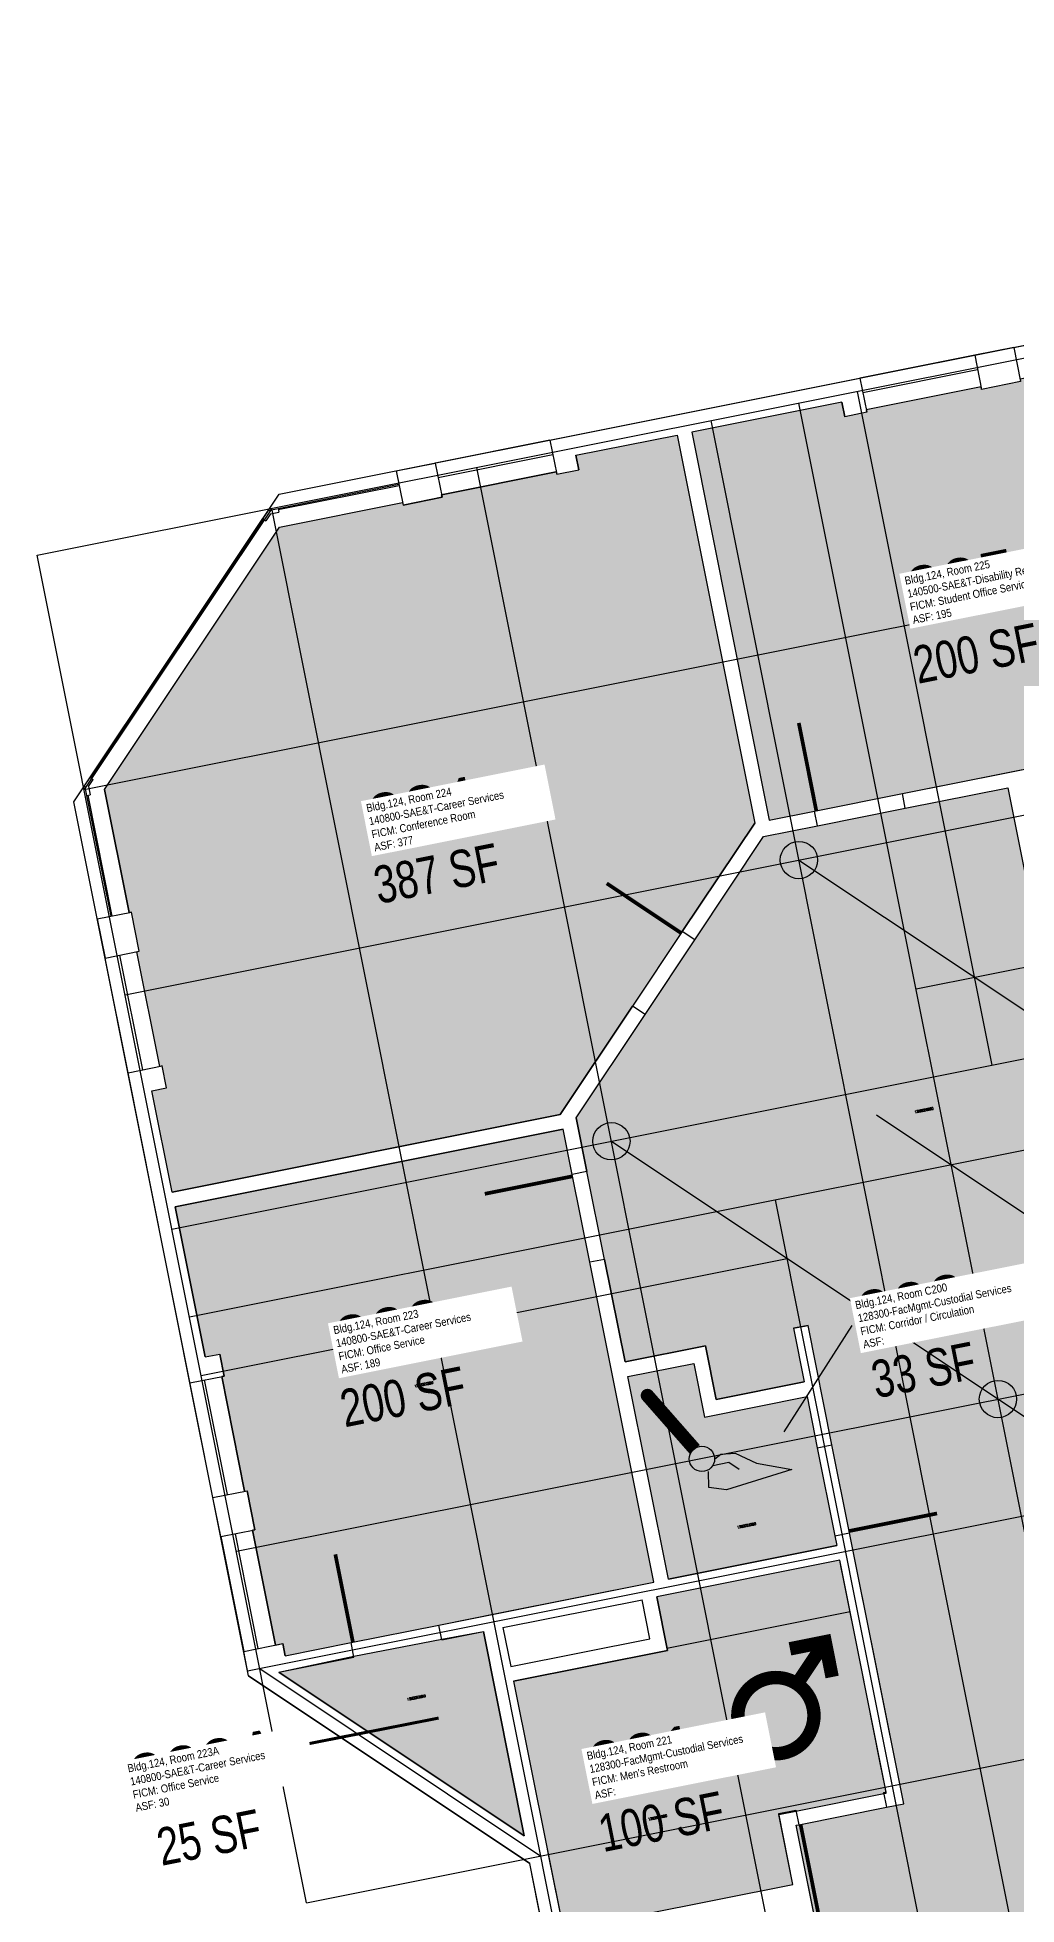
# Model space of a CAD drawing. Header units: inches. Extents: x 69201222 to 69203437, y 27664656 to 27666758.
# Drawn here: x 69201222 to 69201615, y 27666007 to 27666758 of the extents above; entities that cross this region are included whole.
import ezdxf
from ezdxf.enums import TextEntityAlignment as Align

# ---------------------------------------------------------------- set-up
doc = ezdxf.new("R2010")
doc.units = ezdxf.units.IN
doc.header["$LTSCALE"] = 100
doc.header["$MEASUREMENT"] = 0
doc.layers.get('0').update_dxf_attribs({"linetype": 'CONTINUOUS'})
for name, color, linetype in [('A-DOOR', 2, 'CONTINUOUS'), ('A-FLOR', 3, 'CONTINUOUS'), ('A-GLAZ', 1, 'CONTINUOUS'), ('A-GRID', 1, 'CONTINUOUS'), ('A-IDEN-ICON', 4, 'CONTINUOUS'), ('A-IDEN-RNUM', 7, 'CONTINUOUS'), ('A-IDEN-SNUM', 4, 'CONTINUOUS'), ('A-IDEN-VNUM', 4, 'CONTINUOUS'), ('A-WALL', 5, 'CONTINUOUS'), ('AREA-ASSIGN', 7, 'CONTINUOUS'), ('AREA-GROSS', 1, 'CONTINUOUS'), ('AREA-TEXT', 3, 'CONTINUOUS'), ('Rooms-Category-Color', 7, 'CONTINUOUS'), ('Rooms-College-Color', 7, 'CONTINUOUS'), ('Rooms-Department-Color', 7, 'CONTINUOUS'), ('Rooms-Division-Color', 7, 'CONTINUOUS'), ('Rooms-Information', 7, 'CONTINUOUS')]:
    doc.layers.add(name, color=color, linetype=linetype)
doc.styles.add('CP_AREA', font='arial.ttf', dxfattribs={"height": 15})
doc.styles.add('CP_ROOMVNUMBER', font='arial.ttf', dxfattribs={"width": 0.85, "height": 0.075})
doc.styles.add('ROOMSNUMBER', font='TXT.SHX', dxfattribs={"height": 1})

# ---------------------------------------------------------------- blocks, each defined once
blk = doc.blocks.new('CPMEN')
at = {"const_width": 0.015}
for points in [[(0.055, 0.01), (0.055, 0.05), (0.015, 0.05)], [(0.0151, 0.0101), (0.055, 0.05)]]:
    blk.add_lwpolyline(points, dxfattribs=at)
blk.add_lwpolyline([(-0.0575, -0.02, 1), (0.0275, -0.02, 1)], format="xyb", close=True, dxfattribs=at)
blk = doc.blocks.new('CPCUST')
for p, q in [((0.0262, -0.0408), (0.0446, -0.0406)), ((0.0297, -0.0341), (0.0376, -0.0302)), ((0.0376, -0.0302), (0.0533, -0.0324)), ((0.0446, -0.0406), (0.0543, -0.0505)), ((0.0533, -0.0324), (0.0745, -0.0479)), ((0.0171, -0.0639), (0.02, -0.0466)), ((0.0745, -0.0479), (0.1117, -0.0625)), ((0.0358, -0.0705), (0.0171, -0.0639)), ((0.1117, -0.0625), (0.0358, -0.0705))]:
    blk.add_line(p, q)
at = {"const_width": 0.015}
blk.add_lwpolyline([(-0.03, 0.05), (0.01, -0.0193)], dxfattribs=at)
at = {"const_width": 0.0075}
blk.add_lwpolyline([(-0.0332, 0.0481, 1), (-0.0268, 0.0519, 1)], format="xyb", close=True, dxfattribs=at)
blk.add_circle((0.0158, -0.0313), 0.0141)

msp = doc.modelspace()

# ---------------------------------------------------------------- hatches: boundary and pattern name
at = {"layer": 'Rooms-Category-Color', "true_color": 0xfa9ba3}
for points in [[(69201663.52, 27666626.52), (69201662.94, 27666629.46), (69201616.85, 27666620.25), (69201617.04, 27666619.27), (69201601.35, 27666616.14), (69201601.16, 27666617.12), (69201555.07, 27666607.91), (69201555.27, 27666606.93), (69201546.44, 27666605.16), (69201545.26, 27666611.05), (69201484.96, 27666599), (69201516.11, 27666443.08), (69201534.25, 27666446.7), (69201569.56, 27666453.76), (69201698.02, 27666479.43), (69201668.43, 27666627.5)], [(69201461.19, 27666368.4), (69201432.13, 27666324.83), (69201276.24, 27666293.68), (69201268.11, 27666334.37), (69201273.99, 27666335.55), (69201272.23, 27666344.37), (69201271.25, 27666344.18), (69201262.04, 27666390.27), (69201263.02, 27666390.46), (69201259.88, 27666406.15), (69201258.9, 27666405.96), (69201249.03, 27666455.37), (69201319.34, 27666560.8), (69201368.75, 27666570.68), (69201368.95, 27666569.7), (69201384.64, 27666572.83), (69201384.44, 27666573.81), (69201430.53, 27666583.02), (69201430.73, 27666582.04), (69201439.55, 27666583.8), (69201438.38, 27666589.69), (69201479.07, 27666597.82), (69201510.22, 27666441.93), (69201481.16, 27666398.35)], [(69201436.96, 27666300.81), (69201433.33, 27666318.95), (69201277.41, 27666287.79), (69201289.47, 27666227.49), (69201295.35, 27666228.66), (69201297.11, 27666219.84), (69201296.13, 27666219.64), (69201305.34, 27666173.55), (69201306.32, 27666173.75), (69201309.46, 27666158.06), (69201308.48, 27666157.86), (69201317.69, 27666111.77), (69201320.63, 27666112.36), (69201321.61, 27666107.46), (69201348.09, 27666112.75), (69201383.39, 27666119.8), (69201407.9, 27666124.7), (69201469.68, 27666137.05), (69201444.01, 27666265.51)], [(69201384.53, 27666114.08), (69201401.23, 27666117.25), (69201417.65, 27666035.12), (69201416.76, 27666035.71), (69201322.63, 27666098.48), (69201319.1, 27666100.84), (69201349.17, 27666107.37)]]:
    msp.add_hatch(color=241, dxfattribs=at).paths.add_polyline_path(points)
at = {"layer": 'Rooms-Category-Color', "true_color": 0xadadad}
for points in [[(69201633.75, 27666066.2), (69201633.23, 27666068.77), (69201633.75, 27666066.2), (69201643.62, 27666016.8), (69201647.34, 27665998.17), (69201650.67, 27665981.5), (69201653.41, 27665967.77), (69201660.47, 27665932.47), (69201661.64, 27665926.58), (69201673.79, 27665865.78), (69201669.87, 27665865), (69201634.57, 27665857.95), (69201609.07, 27665852.85), (69201596.92, 27665913.65), (69201590.26, 27665946.99), (69201589.09, 27665952.87), (69201582.22, 27665951.5), (69201546.92, 27665944.45), (69201545.94, 27665944.25), (69201526.93, 27666039.37), (69201527.91, 27666039.57), (69201563.21, 27666046.62), (69201570.08, 27666047.99), (69201558.71, 27666104.87), (69201551.66, 27666140.17), (69201548.33, 27666156.84), (69201541.27, 27666192.14), (69201531.67, 27666240.19), (69201525.79, 27666239.02), (69201530.1, 27666217.44), (69201494.8, 27666210.39), (69201490.49, 27666231.96), (69201458.13, 27666225.5), (69201449.9, 27666266.68), (69201442.84, 27666301.99), (69201438.52, 27666323.6), (69201466.18, 27666365.07), (69201486.16, 27666395.03), (69201513.83, 27666436.53), (69201535.43, 27666440.82), (69201570.73, 27666447.87), (69201611.92, 27666456.1), (69201626.62, 27666382.56), (69201674.67, 27666392.16), (69201709.97, 27666399.21), (69201720.75, 27666401.37), (69201761.94, 27666409.6), (69201807.05, 27666418.61), (69201814.6, 27666420.12), (69201854.12, 27666428.02), (69201854.9, 27666424.1), (69201861.96, 27666388.8), (69201867.05, 27666363.3), (69201826.85, 27666355.27), (69201820.96, 27666354.09), (69201819.98, 27666353.89), (69201821.16, 27666348.01), (69201848.22, 27666212.59), (69201773.61, 27666100.71), (69201632.45, 27666072.69), (69201633.23, 27666068.77)], [(69201542.44, 27666155.67), (69201543.23, 27666151.74), (69201475.57, 27666138.22), (69201459.3, 27666219.61), (69201485.78, 27666224.9), (69201490.09, 27666203.33), (69201531.27, 27666211.56), (69201535.39, 27666190.97)], [(69201470.86, 27666131.16), (69201475.17, 27666109.59), (69201413.39, 27666097.24), (69201426.71, 27666030.56), (69201427.3, 27666027.62), (69201433.38, 27665997.22), (69201525.55, 27666015.64), (69201519.94, 27666043.76), (69201526.8, 27666045.11), (69201562.12, 27666052.08), (69201563.1, 27666052.27), (69201562.63, 27666054.66), (69201560.67, 27666064.47), (69201552.83, 27666103.69), (69201545.78, 27666139), (69201544.99, 27666142.92), (69201544.4, 27666145.86)]]:
    msp.add_hatch(color=253, dxfattribs=at).paths.add_polyline_path(points)
at = {"layer": 'Rooms-College-Color', "true_color": 0x80bc67}
for points in [[(69201663.52, 27666626.52), (69201662.94, 27666629.46), (69201616.85, 27666620.25), (69201617.04, 27666619.27), (69201601.35, 27666616.14), (69201601.16, 27666617.12), (69201555.07, 27666607.91), (69201555.27, 27666606.93), (69201546.44, 27666605.16), (69201545.26, 27666611.05), (69201484.96, 27666599), (69201516.11, 27666443.08), (69201534.25, 27666446.7), (69201569.56, 27666453.76), (69201698.02, 27666479.43), (69201668.43, 27666627.5)], [(69201461.19, 27666368.4), (69201432.13, 27666324.83), (69201276.24, 27666293.68), (69201268.11, 27666334.37), (69201273.99, 27666335.55), (69201272.23, 27666344.37), (69201271.25, 27666344.18), (69201262.04, 27666390.27), (69201263.02, 27666390.46), (69201259.88, 27666406.15), (69201258.9, 27666405.96), (69201249.03, 27666455.37), (69201319.34, 27666560.8), (69201368.75, 27666570.68), (69201368.95, 27666569.7), (69201384.64, 27666572.83), (69201384.44, 27666573.81), (69201430.53, 27666583.02), (69201430.73, 27666582.04), (69201439.55, 27666583.8), (69201438.38, 27666589.69), (69201479.07, 27666597.82), (69201510.22, 27666441.93), (69201481.16, 27666398.35)], [(69201436.96, 27666300.81), (69201433.33, 27666318.95), (69201277.41, 27666287.79), (69201289.47, 27666227.49), (69201295.35, 27666228.66), (69201297.11, 27666219.84), (69201296.13, 27666219.64), (69201305.34, 27666173.55), (69201306.32, 27666173.75), (69201309.46, 27666158.06), (69201308.48, 27666157.86), (69201317.69, 27666111.77), (69201320.63, 27666112.36), (69201321.61, 27666107.46), (69201348.09, 27666112.75), (69201383.39, 27666119.8), (69201407.9, 27666124.7), (69201469.68, 27666137.05), (69201444.01, 27666265.51)], [(69201384.53, 27666114.08), (69201401.23, 27666117.25), (69201417.65, 27666035.12), (69201416.76, 27666035.71), (69201322.63, 27666098.48), (69201319.1, 27666100.84), (69201349.17, 27666107.37)]]:
    msp.add_hatch(color=83, dxfattribs=at).paths.add_polyline_path(points)
at = {"layer": 'Rooms-College-Color', "true_color": 0xadadad}
for points in [[(69201633.75, 27666066.2), (69201633.23, 27666068.77), (69201633.75, 27666066.2), (69201643.62, 27666016.8), (69201647.34, 27665998.17), (69201650.67, 27665981.5), (69201653.41, 27665967.77), (69201660.47, 27665932.47), (69201661.64, 27665926.58), (69201673.79, 27665865.78), (69201669.87, 27665865), (69201634.57, 27665857.95), (69201609.07, 27665852.85), (69201596.92, 27665913.65), (69201590.26, 27665946.99), (69201589.09, 27665952.87), (69201582.22, 27665951.5), (69201546.92, 27665944.45), (69201545.94, 27665944.25), (69201526.93, 27666039.37), (69201527.91, 27666039.57), (69201563.21, 27666046.62), (69201570.08, 27666047.99), (69201558.71, 27666104.87), (69201551.66, 27666140.17), (69201548.33, 27666156.84), (69201541.27, 27666192.14), (69201531.67, 27666240.19), (69201525.79, 27666239.02), (69201530.1, 27666217.44), (69201494.8, 27666210.39), (69201490.49, 27666231.96), (69201458.13, 27666225.5), (69201449.9, 27666266.68), (69201442.84, 27666301.99), (69201438.52, 27666323.6), (69201466.18, 27666365.07), (69201486.16, 27666395.03), (69201513.83, 27666436.53), (69201535.43, 27666440.82), (69201570.73, 27666447.87), (69201611.92, 27666456.1), (69201626.62, 27666382.56), (69201674.67, 27666392.16), (69201709.97, 27666399.21), (69201720.75, 27666401.37), (69201761.94, 27666409.6), (69201807.05, 27666418.61), (69201814.6, 27666420.12), (69201854.12, 27666428.02), (69201854.9, 27666424.1), (69201861.96, 27666388.8), (69201867.05, 27666363.3), (69201826.85, 27666355.27), (69201820.96, 27666354.09), (69201819.98, 27666353.89), (69201821.16, 27666348.01), (69201848.22, 27666212.59), (69201773.61, 27666100.71), (69201632.45, 27666072.69), (69201633.23, 27666068.77)], [(69201542.44, 27666155.67), (69201543.23, 27666151.74), (69201475.57, 27666138.22), (69201459.3, 27666219.61), (69201485.78, 27666224.9), (69201490.09, 27666203.33), (69201531.27, 27666211.56), (69201535.39, 27666190.97)], [(69201470.86, 27666131.16), (69201475.17, 27666109.59), (69201413.39, 27666097.24), (69201426.71, 27666030.56), (69201427.3, 27666027.62), (69201433.38, 27665997.22), (69201525.55, 27666015.64), (69201519.94, 27666043.76), (69201526.8, 27666045.11), (69201562.12, 27666052.08), (69201563.1, 27666052.27), (69201562.63, 27666054.66), (69201560.67, 27666064.47), (69201552.83, 27666103.69), (69201545.78, 27666139), (69201544.99, 27666142.92), (69201544.4, 27666145.86)]]:
    msp.add_hatch(color=253, dxfattribs=at).paths.add_polyline_path(points)
at = {"layer": 'Rooms-Department-Color', "true_color": 0x604aed}
for points in [[(69201663.52, 27666626.52), (69201662.94, 27666629.46), (69201616.85, 27666620.25), (69201617.04, 27666619.27), (69201601.35, 27666616.14), (69201601.16, 27666617.12), (69201555.07, 27666607.91), (69201555.27, 27666606.93), (69201546.44, 27666605.16), (69201545.26, 27666611.05), (69201484.96, 27666599), (69201516.11, 27666443.08), (69201534.25, 27666446.7), (69201569.56, 27666453.76), (69201698.02, 27666479.43), (69201668.43, 27666627.5)], [(69201461.19, 27666368.4), (69201432.13, 27666324.83), (69201276.24, 27666293.68), (69201268.11, 27666334.37), (69201273.99, 27666335.55), (69201272.23, 27666344.37), (69201271.25, 27666344.18), (69201262.04, 27666390.27), (69201263.02, 27666390.46), (69201259.88, 27666406.15), (69201258.9, 27666405.96), (69201249.03, 27666455.37), (69201319.34, 27666560.8), (69201368.75, 27666570.68), (69201368.95, 27666569.7), (69201384.64, 27666572.83), (69201384.44, 27666573.81), (69201430.53, 27666583.02), (69201430.73, 27666582.04), (69201439.55, 27666583.8), (69201438.38, 27666589.69), (69201479.07, 27666597.82), (69201510.22, 27666441.93), (69201481.16, 27666398.35)], [(69201436.96, 27666300.81), (69201433.33, 27666318.95), (69201277.41, 27666287.79), (69201289.47, 27666227.49), (69201295.35, 27666228.66), (69201297.11, 27666219.84), (69201296.13, 27666219.64), (69201305.34, 27666173.55), (69201306.32, 27666173.75), (69201309.46, 27666158.06), (69201308.48, 27666157.86), (69201317.69, 27666111.77), (69201320.63, 27666112.36), (69201321.61, 27666107.46), (69201348.09, 27666112.75), (69201383.39, 27666119.8), (69201407.9, 27666124.7), (69201469.68, 27666137.05), (69201444.01, 27666265.51)], [(69201384.53, 27666114.08), (69201401.23, 27666117.25), (69201417.65, 27666035.12), (69201416.76, 27666035.71), (69201322.63, 27666098.48), (69201319.1, 27666100.84), (69201349.17, 27666107.37)]]:
    msp.add_hatch(color=173, dxfattribs=at).paths.add_polyline_path(points)
at = {"layer": 'Rooms-Department-Color', "true_color": 0xacacac}
for points in [[(69201633.75, 27666066.2), (69201633.23, 27666068.77), (69201633.75, 27666066.2), (69201643.62, 27666016.8), (69201647.34, 27665998.17), (69201650.67, 27665981.5), (69201653.41, 27665967.77), (69201660.47, 27665932.47), (69201661.64, 27665926.58), (69201673.79, 27665865.78), (69201669.87, 27665865), (69201634.57, 27665857.95), (69201609.07, 27665852.85), (69201596.92, 27665913.65), (69201590.26, 27665946.99), (69201589.09, 27665952.87), (69201582.22, 27665951.5), (69201546.92, 27665944.45), (69201545.94, 27665944.25), (69201526.93, 27666039.37), (69201527.91, 27666039.57), (69201563.21, 27666046.62), (69201570.08, 27666047.99), (69201558.71, 27666104.87), (69201551.66, 27666140.17), (69201548.33, 27666156.84), (69201541.27, 27666192.14), (69201531.67, 27666240.19), (69201525.79, 27666239.02), (69201530.1, 27666217.44), (69201494.8, 27666210.39), (69201490.49, 27666231.96), (69201458.13, 27666225.5), (69201449.9, 27666266.68), (69201442.84, 27666301.99), (69201438.52, 27666323.6), (69201466.18, 27666365.07), (69201486.16, 27666395.03), (69201513.83, 27666436.53), (69201535.43, 27666440.82), (69201570.73, 27666447.87), (69201611.92, 27666456.1), (69201626.62, 27666382.56), (69201674.67, 27666392.16), (69201709.97, 27666399.21), (69201720.75, 27666401.37), (69201761.94, 27666409.6), (69201807.05, 27666418.61), (69201814.6, 27666420.12), (69201854.12, 27666428.02), (69201854.9, 27666424.1), (69201861.96, 27666388.8), (69201867.05, 27666363.3), (69201826.85, 27666355.27), (69201820.96, 27666354.09), (69201819.98, 27666353.89), (69201821.16, 27666348.01), (69201848.22, 27666212.59), (69201773.61, 27666100.71), (69201632.45, 27666072.69), (69201633.23, 27666068.77)], [(69201542.44, 27666155.67), (69201543.23, 27666151.74), (69201475.57, 27666138.22), (69201459.3, 27666219.61), (69201485.78, 27666224.9), (69201490.09, 27666203.33), (69201531.27, 27666211.56), (69201535.39, 27666190.97)], [(69201470.86, 27666131.16), (69201475.17, 27666109.59), (69201413.39, 27666097.24), (69201426.71, 27666030.56), (69201427.3, 27666027.62), (69201433.38, 27665997.22), (69201525.55, 27666015.64), (69201519.94, 27666043.76), (69201526.8, 27666045.11), (69201562.12, 27666052.08), (69201563.1, 27666052.27), (69201562.63, 27666054.66), (69201560.67, 27666064.47), (69201552.83, 27666103.69), (69201545.78, 27666139), (69201544.99, 27666142.92), (69201544.4, 27666145.86)]]:
    msp.add_hatch(color=253, dxfattribs=at).paths.add_polyline_path(points)
at = {"layer": 'Rooms-Division-Color', "true_color": 0x604aed}
for points in [[(69201663.52, 27666626.52), (69201662.94, 27666629.46), (69201616.85, 27666620.25), (69201617.04, 27666619.27), (69201601.35, 27666616.14), (69201601.16, 27666617.12), (69201555.07, 27666607.91), (69201555.27, 27666606.93), (69201546.44, 27666605.16), (69201545.26, 27666611.05), (69201484.96, 27666599), (69201516.11, 27666443.08), (69201534.25, 27666446.7), (69201569.56, 27666453.76), (69201698.02, 27666479.43), (69201668.43, 27666627.5)], [(69201461.19, 27666368.4), (69201432.13, 27666324.83), (69201276.24, 27666293.68), (69201268.11, 27666334.37), (69201273.99, 27666335.55), (69201272.23, 27666344.37), (69201271.25, 27666344.18), (69201262.04, 27666390.27), (69201263.02, 27666390.46), (69201259.88, 27666406.15), (69201258.9, 27666405.96), (69201249.03, 27666455.37), (69201319.34, 27666560.8), (69201368.75, 27666570.68), (69201368.95, 27666569.7), (69201384.64, 27666572.83), (69201384.44, 27666573.81), (69201430.53, 27666583.02), (69201430.73, 27666582.04), (69201439.55, 27666583.8), (69201438.38, 27666589.69), (69201479.07, 27666597.82), (69201510.22, 27666441.93), (69201481.16, 27666398.35)], [(69201436.96, 27666300.81), (69201433.33, 27666318.95), (69201277.41, 27666287.79), (69201289.47, 27666227.49), (69201295.35, 27666228.66), (69201297.11, 27666219.84), (69201296.13, 27666219.64), (69201305.34, 27666173.55), (69201306.32, 27666173.75), (69201309.46, 27666158.06), (69201308.48, 27666157.86), (69201317.69, 27666111.77), (69201320.63, 27666112.36), (69201321.61, 27666107.46), (69201348.09, 27666112.75), (69201383.39, 27666119.8), (69201407.9, 27666124.7), (69201469.68, 27666137.05), (69201444.01, 27666265.51)], [(69201384.53, 27666114.08), (69201401.23, 27666117.25), (69201417.65, 27666035.12), (69201416.76, 27666035.71), (69201322.63, 27666098.48), (69201319.1, 27666100.84), (69201349.17, 27666107.37)]]:
    msp.add_hatch(color=173, dxfattribs=at).paths.add_polyline_path(points)
at = {"layer": 'Rooms-Division-Color', "true_color": 0xadadad}
for points in [[(69201633.75, 27666066.2), (69201633.23, 27666068.77), (69201633.75, 27666066.2), (69201643.62, 27666016.8), (69201647.34, 27665998.17), (69201650.67, 27665981.5), (69201653.41, 27665967.77), (69201660.47, 27665932.47), (69201661.64, 27665926.58), (69201673.79, 27665865.78), (69201669.87, 27665865), (69201634.57, 27665857.95), (69201609.07, 27665852.85), (69201596.92, 27665913.65), (69201590.26, 27665946.99), (69201589.09, 27665952.87), (69201582.22, 27665951.5), (69201546.92, 27665944.45), (69201545.94, 27665944.25), (69201526.93, 27666039.37), (69201527.91, 27666039.57), (69201563.21, 27666046.62), (69201570.08, 27666047.99), (69201558.71, 27666104.87), (69201551.66, 27666140.17), (69201548.33, 27666156.84), (69201541.27, 27666192.14), (69201531.67, 27666240.19), (69201525.79, 27666239.02), (69201530.1, 27666217.44), (69201494.8, 27666210.39), (69201490.49, 27666231.96), (69201458.13, 27666225.5), (69201449.9, 27666266.68), (69201442.84, 27666301.99), (69201438.52, 27666323.6), (69201466.18, 27666365.07), (69201486.16, 27666395.03), (69201513.83, 27666436.53), (69201535.43, 27666440.82), (69201570.73, 27666447.87), (69201611.92, 27666456.1), (69201626.62, 27666382.56), (69201674.67, 27666392.16), (69201709.97, 27666399.21), (69201720.75, 27666401.37), (69201761.94, 27666409.6), (69201807.05, 27666418.61), (69201814.6, 27666420.12), (69201854.12, 27666428.02), (69201854.9, 27666424.1), (69201861.96, 27666388.8), (69201867.05, 27666363.3), (69201826.85, 27666355.27), (69201820.96, 27666354.09), (69201819.98, 27666353.89), (69201821.16, 27666348.01), (69201848.22, 27666212.59), (69201773.61, 27666100.71), (69201632.45, 27666072.69), (69201633.23, 27666068.77)], [(69201542.44, 27666155.67), (69201543.23, 27666151.74), (69201475.57, 27666138.22), (69201459.3, 27666219.61), (69201485.78, 27666224.9), (69201490.09, 27666203.33), (69201531.27, 27666211.56), (69201535.39, 27666190.97)], [(69201470.86, 27666131.16), (69201475.17, 27666109.59), (69201413.39, 27666097.24), (69201426.71, 27666030.56), (69201427.3, 27666027.62), (69201433.38, 27665997.22), (69201525.55, 27666015.64), (69201519.94, 27666043.76), (69201526.8, 27666045.11), (69201562.12, 27666052.08), (69201563.1, 27666052.27), (69201562.63, 27666054.66), (69201560.67, 27666064.47), (69201552.83, 27666103.69), (69201545.78, 27666139), (69201544.99, 27666142.92), (69201544.4, 27666145.86)]]:
    msp.add_hatch(color=253, dxfattribs=at).paths.add_polyline_path(points)

# ---------------------------------------------------------------- linework, layer by layer
at = {"layer": 'A-DOOR'}
for points in [[(69201534.99, 27666446.85, 1.5, 1.5, 0), (69201527.94, 27666482.15, 0, 0, 0), (69201528.67, 27666482.3, 0, 0, -0.414214), (69201569.85, 27666452.29, 0, 0, -0.414214)], [(69201480.75, 27666397.73, 1.5, 1.5, 0), (69201450.8, 27666417.7, 0, 0, 0), (69201450.38, 27666417.08, 0, 0, 0.414214), (69201462.44, 27666367.57, 0, 0, 0.414214)], [(69201437.1, 27666300.07, 1.5, 1.5, 0), (69201401.8, 27666293.02, 0, 0, 0), (69201401.95, 27666292.28, 0, 0, 0.414214), (69201445.48, 27666265.8, 0, 0, 0.414214)], [(69201548.18, 27666157.58, 1.5, 1.5, 0), (69201583.48, 27666164.63, 0, 0, 0), (69201583.34, 27666165.37, 0, 0, 0.414214), (69201539.8, 27666191.85, 0, 0, 0.414214)], [(69201348.82, 27666112.9, 1.5, 1.5, 0), (69201341.77, 27666148.2, 0, 0, 0), (69201342.5, 27666148.34, 0, 0, -0.414214), (69201383.68, 27666118.33, 0, 0, -0.414214)], [(69201528.65, 27666039.71, 1.5, 1.5, 0), (69201535.7, 27666004.41, 0, 0, 0), (69201536.44, 27666004.56, 0, 0, 0.414214), (69201562.92, 27666048.09, 0, 0, 0.414214)]]:
    msp.add_lwpolyline(points, format="xyseb", dxfattribs=at)
at = {"layer": 'A-FLOR'}
msp.add_line((69201474.97, 27666110.57), (69201548.52, 27666125.27), dxfattribs=at)
at = {"layer": 'A-GLAZ'}
for p, q in [((69201614.3, 27666633), (69201660.39, 27666642.21)), ((69201598.61, 27666629.87), (69201552.52, 27666620.66)), ((69201599.79, 27666623.98), (69201553.7, 27666614.77)), ((69201601.16, 27666617.12), (69201555.07, 27666607.91)), ((69201427.98, 27666595.77), (69201381.9, 27666586.56)), ((69201429.16, 27666589.89), (69201383.07, 27666580.68)), ((69201430.53, 27666583.02), (69201384.44, 27666573.81)), ((69201318.74, 27666568.33), (69201367.28, 27666578.03)), ((69201318.84, 27666567.84), (69201367.38, 27666577.54)), ((69201243.28, 27666460.28), (69201312.6, 27666564.22)), ((69201243.7, 27666460), (69201313.02, 27666563.94)), ((69201319.34, 27666560.8), (69201368.75, 27666570.68)), ((69201249.03, 27666455.37), (69201319.34, 27666560.8)), ((69201241.85, 27666453.03), (69201251.55, 27666404.49)), ((69201242.34, 27666453.13), (69201252.04, 27666404.59)), ((69201249.03, 27666455.37), (69201258.9, 27666405.96)), ((69201258.5, 27666341.63), (69201249.29, 27666387.72)), ((69201264.38, 27666342.81), (69201255.17, 27666388.9)), ((69201271.25, 27666344.18), (69201262.04, 27666390.27)), ((69201305.34, 27666173.55), (69201296.13, 27666219.64)), ((69201292.59, 27666171), (69201283.38, 27666217.09)), ((69201298.48, 27666172.18), (69201289.27, 27666218.27)), ((69201295.73, 27666155.31), (69201304.94, 27666109.23)), ((69201310.82, 27666110.4), (69201301.61, 27666156.49)), ((69201317.69, 27666111.77), (69201308.48, 27666157.86))]:
    msp.add_line(p, q, dxfattribs=at)
at = {"layer": 'A-GRID'}
for p, q in [((69201240.87, 27666455.38), (69202723.55, 27666751.67)), ((69201222.05, 27666549.52), (69201763.35, 27666657.69)), ((69201575.04, 27666375.31), (69202987.12, 27666657.49)), ((69201885.43, 27664822.02), (69201528.01, 27666610.66)), ((69201885.43, 27664822.02), (69201528.01, 27666610.66)), ((69201605.62, 27666344.71), (69201551.54, 27666615.36)), ((69201624.39, 27665944.63), (69201492.7, 27666603.6)), ((69201283.19, 27666243.57), (69203001.23, 27666586.88)), ((69201530.83, 27665922.88), (69201398.57, 27666584.79)), ((69201316.19, 27666568.33), (69201240.87, 27666455.38)), ((69201635.99, 27664967.97), (69201316.19, 27666568.33)), ((69201330.22, 27666008.22), (69201222.05, 27666549.52)), ((69201257.33, 27666373.01), (69202033.97, 27666528.21)), ((69201306.51, 27666101.38), (69202935.31, 27666426.86)), ((69201527.98, 27666427.09), (69202106.85, 27666041.04)), ((69201276.14, 27666278.87), (69201817.44, 27666387.04)), ((69201559.14, 27666324.72), (69201645.62, 27666267.04)), ((69201452.65, 27666314.14), (69202031.52, 27665928.09)), ((69201814.82, 27664807.91), (69201518.54, 27666290.6)), ((69201287.9, 27666220.03), (69201523.24, 27666267.06)), ((69201302, 27666149.43), (69201749.16, 27666238.79)), ((69201330.22, 27666008.22), (69201871.52, 27666116.39)), ((69201330.22, 27666008.22), (69201871.52, 27666116.39)), ((69201311.41, 27666102.36), (69201424.36, 27666027.03))]:
    msp.add_line(p, q, dxfattribs=at)
at = {"layer": 'A-IDEN-VNUM'}
msp.add_line((69201549.28, 27666240.18), (69201521.97, 27666197.43), dxfattribs=at)
at = {"layer": 'A-IDEN-VNUM', "const_width": 1.2}
msp.add_lwpolyline([(69201325.75, 27666071.11), (69201383.27, 27666082.45)], dxfattribs=at)
at = {"layer": 'A-WALL'}
for p, q in [((69201614.3, 27666633), (69201598.61, 27666629.87)), ((69201614.3, 27666633), (69201617.04, 27666619.27)), ((69201598.61, 27666629.87), (69201601.35, 27666616.14)), ((69201427.98, 27666595.77), (69201552.52, 27666620.66)), ((69201552.52, 27666620.66), (69201555.27, 27666606.93)), ((69201617.04, 27666619.27), (69201601.35, 27666616.14)), ((69201545.26, 27666611.05), (69201484.96, 27666599)), ((69201545.26, 27666611.05), (69201546.44, 27666605.16)), ((69201555.27, 27666606.93), (69201546.44, 27666605.16)), ((69201427.98, 27666595.77), (69201430.73, 27666582.04)), ((69201438.38, 27666589.69), (69201479.07, 27666597.82)), ((69201479.07, 27666597.82), (69201510.22, 27666441.93)), ((69201484.96, 27666599), (69201516.11, 27666443.08)), ((69201366.21, 27666583.42), (69201381.9, 27666586.56)), ((69201381.9, 27666586.56), (69201384.64, 27666572.83)), ((69201438.38, 27666589.69), (69201439.55, 27666583.8)), ((69201366.21, 27666583.42), (69201368.95, 27666569.7)), ((69201430.73, 27666582.04), (69201439.55, 27666583.8)), ((69201384.64, 27666572.83), (69201368.95, 27666569.7)), ((69201314.82, 27666567.55), (69201312.6, 27666564.22)), ((69201312.6, 27666564.22), (69201313.85, 27666563.39)), ((69201315.72, 27666566.2), (69201313.85, 27666563.39)), ((69201314.82, 27666567.55), (69201318.74, 27666568.33)), ((69201315.72, 27666566.2), (69201319.04, 27666566.86)), ((69201318.74, 27666568.33), (69201319.04, 27666566.86)), ((69201569.56, 27666453.76), (69201698.02, 27666479.43)), ((69201241.06, 27666456.95), (69201243.28, 27666460.28)), ((69201242.66, 27666456.63), (69201244.53, 27666459.45)), ((69201243.28, 27666460.28), (69201244.53, 27666459.45)), ((69201241.06, 27666456.95), (69201241.85, 27666453.03)), ((69201241.85, 27666453.03), (69201243.32, 27666453.32)), ((69201242.66, 27666456.63), (69201243.32, 27666453.32)), ((69201570.73, 27666447.87), (69201569.56, 27666453.76)), ((69201570.73, 27666447.87), (69201611.92, 27666456.1)), ((69201611.92, 27666456.1), (69201626.62, 27666382.56)), ((69201516.11, 27666443.08), (69201534.25, 27666446.7)), ((69201535.43, 27666440.82), (69201534.25, 27666446.7)), ((69201481.16, 27666398.35), (69201510.22, 27666441.93)), ((69201486.16, 27666395.03), (69201513.83, 27666436.53)), ((69201513.82, 27666436.5), (69201535.43, 27666440.82)), ((69201246.15, 27666403.41), (69201259.88, 27666406.15)), ((69201263.02, 27666390.46), (69201259.88, 27666406.15)), ((69201246.15, 27666403.41), (69201249.29, 27666387.72)), ((69201486.16, 27666395.03), (69201481.16, 27666398.35)), ((69201249.29, 27666387.72), (69201263.02, 27666390.46)), ((69201432.13, 27666324.83), (69201461.19, 27666368.4)), ((69201438.52, 27666323.6), (69201466.18, 27666365.07)), ((69201466.18, 27666365.07), (69201461.19, 27666368.4)), ((69201258.5, 27666341.63), (69201272.23, 27666344.37)), ((69201283.38, 27666217.09), (69201258.5, 27666341.63)), ((69201273.99, 27666335.55), (69201272.23, 27666344.37)), ((69201268.11, 27666334.37), (69201273.99, 27666335.55)), ((69201276.24, 27666293.68), (69201268.11, 27666334.37)), ((69201276.24, 27666293.68), (69201432.13, 27666324.83)), ((69201277.41, 27666287.79), (69201433.33, 27666318.95)), ((69201436.96, 27666300.81), (69201433.33, 27666318.95)), ((69201438.52, 27666323.6), (69201442.84, 27666301.99)), ((69201442.84, 27666301.99), (69201436.96, 27666300.81)), ((69201289.47, 27666227.49), (69201277.41, 27666287.79)), ((69201449.9, 27666266.68), (69201444.01, 27666265.51)), ((69201469.68, 27666137.05), (69201444.01, 27666265.51)), ((69201449.9, 27666266.68), (69201458.13, 27666225.5)), ((69201525.79, 27666239.02), (69201531.67, 27666240.19)), ((69201525.79, 27666239.02), (69201530.1, 27666217.44)), ((69201541.27, 27666192.14), (69201531.67, 27666240.19)), ((69201289.47, 27666227.49), (69201295.35, 27666228.66)), ((69201297.11, 27666219.84), (69201295.35, 27666228.66)), ((69201458.13, 27666225.5), (69201490.49, 27666231.96)), ((69201490.49, 27666231.96), (69201494.8, 27666210.39)), ((69201283.38, 27666217.09), (69201297.11, 27666219.84)), ((69201459.3, 27666219.61), (69201485.78, 27666224.9)), ((69201475.57, 27666138.22), (69201459.3, 27666219.61)), ((69201485.78, 27666224.9), (69201490.09, 27666203.33)), ((69201490.09, 27666203.33), (69201531.27, 27666211.56)), ((69201494.8, 27666210.39), (69201530.1, 27666217.44)), ((69201531.27, 27666211.56), (69201535.39, 27666190.97)), ((69201535.39, 27666190.97), (69201541.27, 27666192.14)), ((69201292.59, 27666171), (69201306.32, 27666173.75)), ((69201309.46, 27666158.06), (69201306.32, 27666173.75)), ((69201295.73, 27666155.31), (69201292.59, 27666171)), ((69201295.73, 27666155.31), (69201309.46, 27666158.06)), ((69201475.57, 27666138.22), (69201543.23, 27666151.74)), ((69201542.44, 27666155.67), (69201548.33, 27666156.84)), ((69201542.44, 27666155.67), (69201543.23, 27666151.74)), ((69201570.08, 27666047.99), (69201548.33, 27666156.84)), ((69201544.4, 27666145.86), (69201470.86, 27666131.16)), ((69201563.02, 27666052.7), (69201544.4, 27666145.86)), ((69201383.39, 27666119.8), (69201469.68, 27666137.05)), ((69201409.08, 27666118.82), (69201464.97, 27666129.99)), ((69201468.11, 27666114.3), (69201464.97, 27666129.99)), ((69201475.17, 27666109.59), (69201470.86, 27666131.16)), ((69201384.56, 27666113.92), (69201383.39, 27666119.8)), ((69201384.56, 27666113.92), (69201401.23, 27666117.25)), ((69201417.65, 27666035.12), (69201401.23, 27666117.25)), ((69201409.08, 27666118.82), (69201412.21, 27666103.13)), ((69201412.21, 27666103.13), (69201468.11, 27666114.3)), ((69201304.94, 27666109.23), (69201320.63, 27666112.36)), ((69201306.91, 27666099.35), (69201304.94, 27666109.23)), ((69201319.1, 27666100.84), (69201349.26, 27666106.86)), ((69201321.61, 27666107.46), (69201320.63, 27666112.36)), ((69201321.61, 27666107.46), (69201348.09, 27666112.75)), ((69201349.26, 27666106.86), (69201348.09, 27666112.75)), ((69201413.39, 27666097.24), (69201475.17, 27666109.59)), ((69201306.91, 27666099.35), (69201419.86, 27666024.02)), ((69201319.1, 27666100.84), (69201417.65, 27666035.12)), ((69201413.39, 27666097.24), (69201433.38, 27665997.22)), ((69201562.04, 27666052.51), (69201563.02, 27666052.7)), ((69201562.04, 27666052.51), (69201563.21, 27666046.62)), ((69201563.21, 27666046.62), (69201570.08, 27666047.99)), ((69201519.87, 27666044.08), (69201526.74, 27666045.45)), ((69201525.55, 27666015.64), (69201519.87, 27666044.08)), ((69201526.74, 27666045.45), (69201527.91, 27666039.57)), ((69201526.93, 27666039.37), (69201527.91, 27666039.57)), ((69201545.94, 27665944.25), (69201526.93, 27666039.37)), ((69201456.89, 27665838.76), (69201419.86, 27666024.02)), ((69201433.38, 27665997.22), (69201525.55, 27666015.64))]:
    msp.add_line(p, q, dxfattribs=at)
for centre in [(69201527.98, 27666427.09), (69201452.65, 27666314.14), (69201607.96, 27666210.57)]:
    msp.add_circle(centre, 7.5, dxfattribs=at)
at = {"layer": 'AREA-ASSIGN'}
for points in [[(69201663.52, 27666626.52), (69201662.94, 27666629.46), (69201616.85, 27666620.25), (69201617.04, 27666619.27), (69201601.35, 27666616.14), (69201601.16, 27666617.12), (69201555.07, 27666607.91), (69201555.27, 27666606.93), (69201546.44, 27666605.16), (69201545.26, 27666611.05), (69201484.96, 27666599), (69201516.11, 27666443.08), (69201534.25, 27666446.7), (69201569.56, 27666453.76), (69201698.02, 27666479.43), (69201668.43, 27666627.5)], [(69201461.19, 27666368.4), (69201432.13, 27666324.83), (69201276.24, 27666293.68), (69201268.11, 27666334.37), (69201273.99, 27666335.55), (69201272.23, 27666344.37), (69201271.25, 27666344.18), (69201262.04, 27666390.27), (69201263.02, 27666390.46), (69201259.88, 27666406.15), (69201258.9, 27666405.96), (69201249.03, 27666455.37), (69201319.34, 27666560.8), (69201368.75, 27666570.68), (69201368.95, 27666569.7), (69201384.64, 27666572.83), (69201384.44, 27666573.81), (69201430.53, 27666583.02), (69201430.73, 27666582.04), (69201439.55, 27666583.8), (69201438.38, 27666589.69), (69201479.07, 27666597.82), (69201510.22, 27666441.93), (69201481.16, 27666398.35)], [(69201436.96, 27666300.81), (69201433.33, 27666318.95), (69201277.41, 27666287.79), (69201289.47, 27666227.49), (69201295.35, 27666228.66), (69201297.11, 27666219.84), (69201296.13, 27666219.64), (69201305.34, 27666173.55), (69201306.32, 27666173.75), (69201309.46, 27666158.06), (69201308.48, 27666157.86), (69201317.69, 27666111.77), (69201320.63, 27666112.36), (69201321.61, 27666107.46), (69201348.09, 27666112.75), (69201383.39, 27666119.8), (69201407.9, 27666124.7), (69201469.68, 27666137.05), (69201444.01, 27666265.51)], [(69201542.44, 27666155.67), (69201543.23, 27666151.74), (69201475.57, 27666138.22), (69201459.3, 27666219.61), (69201485.78, 27666224.9), (69201490.09, 27666203.33), (69201531.27, 27666211.56), (69201535.39, 27666190.97)], [(69201470.86, 27666131.16), (69201475.17, 27666109.59), (69201413.39, 27666097.24), (69201426.71, 27666030.56), (69201427.3, 27666027.62), (69201433.38, 27665997.22), (69201525.55, 27666015.64), (69201519.94, 27666043.76), (69201526.8, 27666045.11), (69201562.12, 27666052.08), (69201563.1, 27666052.27), (69201562.63, 27666054.66), (69201560.67, 27666064.47), (69201552.83, 27666103.69), (69201545.78, 27666139), (69201544.99, 27666142.92), (69201544.4, 27666145.86)], [(69201384.53, 27666114.08), (69201401.23, 27666117.25), (69201417.65, 27666035.12), (69201416.76, 27666035.71), (69201322.63, 27666098.48), (69201319.1, 27666100.84), (69201349.17, 27666107.37)]]:
    msp.add_lwpolyline(points, close=True, dxfattribs=at)
msp.add_lwpolyline([(69201545.94, 27665944.25), (69201526.93, 27666039.37), (69201527.91, 27666039.57), (69201563.21, 27666046.62), (69201570.08, 27666047.99), (69201558.71, 27666104.87), (69201551.66, 27666140.17), (69201548.33, 27666156.84), (69201541.27, 27666192.14), (69201531.67, 27666240.19), (69201525.79, 27666239.02), (69201530.1, 27666217.44), (69201494.8, 27666210.39), (69201490.49, 27666231.96), (69201458.13, 27666225.5), (69201449.9, 27666266.68), (69201442.84, 27666301.99), (69201438.52, 27666323.6), (69201466.18, 27666365.07), (69201486.16, 27666395.03), (69201513.83, 27666436.53), (69201535.43, 27666440.82), (69201570.73, 27666447.87), (69201611.92, 27666456.1), (69201626.62, 27666382.56)], dxfattribs=at)
at = {"layer": 'AREA-GROSS'}
msp.add_lwpolyline([(69201782.17, 27666099.13), (69201994.9, 27665034.59), (69201848.04, 27665005.25), (69201820.39, 27664963.78), (69201778.92, 27664991.43), (69201632.07, 27664962.09), (69201419.86, 27666024.02), (69201306.91, 27666099.35), (69201236.75, 27666450.48), (69201319.14, 27666574.02), (69201671.65, 27666644.46), (69201784.6, 27666569.13), (69202727.48, 27666757.55), (69202756.82, 27666610.69), (69202798.29, 27666583.04), (69202770.63, 27666541.58), (69202799.98, 27666394.72), (69201853.11, 27666205.51)], close=True, dxfattribs=at)

# ---------------------------------------------------------------- block references
at = {"layer": 'A-IDEN-ICON', "xscale": 360, "yscale": 360, "zscale": 360, "rotation": 11.30051669327988}
for name, p in [('CPCUST', (69201481.26, 27666196.47)), ('CPMEN', (69201522.63, 27666091.54))]:
    msp.add_blockref(name, p, dxfattribs=at)

# ---------------------------------------------------------------- texts
at = {"layer": 'A-IDEN-RNUM', "style": 'ROOMSNUMBER', "width": 0.85}
for s, p in [('0225-00', (69201593.69, 27666537.1)), ('0224-00', (69201377.36, 27666445.95)), ('C200-00', (69201578.24, 27666326.62)), ('0223-00', (69201377.32, 27666216.49)), ('0222-00', (69201506.95, 27666159.79)), ('0223-A0', (69201374.29, 27666090.66)), ('0221-00', (69201471.24, 27666042.52))]:
    msp.add_text(s, height=1, rotation=11.30052, dxfattribs=at).set_placement(p, align=Align.MIDDLE)
at = {"layer": 'A-IDEN-SNUM', "style": 'ROOMSNUMBER', "width": 0.85}
for s, p in [('1240022500', (69201593.69, 27666537.1)), ('1240022400', (69201377.36, 27666445.95)), ('1240C20000', (69201578.24, 27666326.62)), ('1240022300', (69201377.32, 27666216.49)), ('1240022200', (69201506.95, 27666159.79)), ('12400223A0', (69201374.29, 27666090.66)), ('1240022100', (69201471.24, 27666042.52))]:
    msp.add_text(s, height=1, rotation=11.30052, dxfattribs=at).set_placement(p, align=Align.MIDDLE)
at = {"layer": 'A-IDEN-VNUM', "style": 'CP_ROOMVNUMBER', "width": 0.85}
for s, p in [('225', (69201593.69, 27666537.1)), ('224', (69201377.36, 27666445.95)), ('222', (69201573.78, 27666246.32)), ('223', (69201364.16, 27666236.05)), ('223A', (69201290.26, 27666061.77)), ('221', (69201465.96, 27666065.23))]:
    msp.add_text(s, height=22.5, rotation=11.30052, dxfattribs=at).set_placement(p, align=Align.MIDDLE)
at = {"layer": 'AREA-TEXT', "style": 'CP_AREA', "width": 0.75}
for s, p in [('200 SF', (69201599.19, 27666510.16)), ('387 SF', (69201382.46, 27666421.69)), ('33 SF', (69201578.07, 27666222.28)), ('200 SF', (69201368.92, 27666211.5)), ('100 SF', (69201472.71, 27666040.88)), ('25 SF', (69201291.04, 27666034.53))]:
    msp.add_text(s, height=15, rotation=11.30052, dxfattribs=at).set_placement(p, align=Align.MIDDLE_CENTER)

# ---------------------------------------------------------------- next in the draw order: texts
at = {"layer": 'Rooms-Information', "width": 72, "attachment_point": 7, "rotation": 11.30052, "style": 'CP_ROOMVNUMBER', "bg_fill": 3, "box_fill_scale": 1.5, "bg_fill_color": 256, "bg_fill_true_color": 13158600, "bg_fill_transparency": 0}
for s, insert, char_height in [('Bldg.124, Room 225^M^J140500-SAE&T-Disability Resource Ctr^M^JFICM: Student Office Service^M^JASF: 195', (69201574.01, 27666521.85), 3.21429), ('Bldg.124, Room 224^M^J140800-SAE&T-Career Services^M^JFICM: Conference Room^M^JASF: 377', (69201357.72, 27666430.5), 3.2143), ('Bldg.124, Room 222^M^J128300-FacMgmt-Custodial Services^M^JFICM: Custodial^M^JASF: ', (69201554.14, 27666230.87), 3.2143), ('Bldg.124, Room 223^M^J140800-SAE&T-Career Services^M^JFICM: Office Service^M^JASF: 189', (69201344.48, 27666220.8), 3.2143), ("Bldg.124, Room 221^M^J128300-FacMgmt-Custodial Services^M^JFICM: Men's Restroom^M^JASF: ", (69201446.32, 27666049.79), 3.2143), ('Bldg.124, Room 223A^M^J140800-SAE&T-Career Services^M^JFICM: Office Service^M^JASF: 30', (69201261.82, 27666044.77), 3.2143)]:
    msp.add_mtext(s, dxfattribs=dict(at, insert=insert, char_height=char_height))

# ---------------------------------------------------------------- next in the draw order: texts
at = {"layer": 'Rooms-Information', "insert": (69201554.14, 27666230.87), "char_height": 3.2143, "width": 72, "attachment_point": 7, "rotation": 11.30052, "style": 'CP_ROOMVNUMBER', "bg_fill": 3, "box_fill_scale": 1.5, "bg_fill_color": 256, "bg_fill_true_color": 13158600, "bg_fill_transparency": 0}
msp.add_mtext('Bldg.124, Room C200^M^J128300-FacMgmt-Custodial Services^M^JFICM: Corridor / Circulation^M^JASF: ', dxfattribs=at)

doc.saveas('drawing.dxf')
